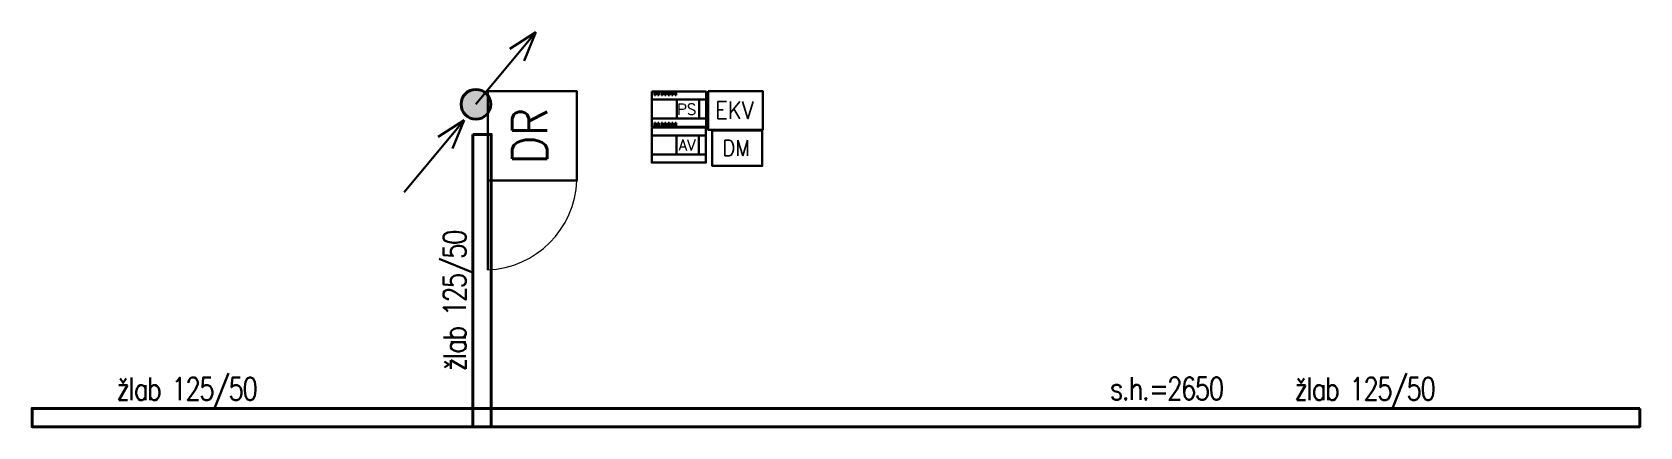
# Model space of a CAD drawing. Header units: millimetres. Extents: x 1273 to 109343, y -8823 to 66866.
# Drawn here: x 1273 to 12213, y 64185 to 66866 of the extents above.
import ezdxf
from ezdxf.enums import TextEntityAlignment as Align

# ---------------------------------------------------------------- set-up
doc = ezdxf.new("R2010")
doc.units = ezdxf.units.MM
for name, color, linetype, lineweight in [('_TRASY', 6, 'Continuous', 40), ('SLP-_TRASY', 6, 'Continuous', 40), ('SLP-_TRASY-prostupy', 6, 'Continuous', 40), ('SLP-ACS', 6, 'Continuous', 30), ('SLP-DT', 6, 'Continuous', 30), ('SLP-SK', 6, 'Continuous', 30)]:
    doc.layers.add(name, color=color, linetype=linetype, lineweight=lineweight)
doc.styles.add('ROMANS', font='romans.shx', dxfattribs={"width": 0.8})
doc.styles.add('RS09', font='romans.shx', dxfattribs={"width": 0.9})
doc.styles.add('TABULKY', font='simplex.shx', dxfattribs={"width": 0.8})

# ---------------------------------------------------------------- blocks, each defined once
blk = doc.blocks.new('SLP_PROSTUP')
at = {"layer": 'SLP-_TRASY-prostupy'}
h = blk.add_hatch(color=256, dxfattribs=at)
edge = h.paths.add_edge_path()
edge.add_arc((0, 0), 122, 0, 360)
at = {"layer": 'SLP-_TRASY-prostupy', "lineweight": 30}
for p, q in [((0, 0), (491, 592)), ((491, 592), (279, 455)), ((491, 592), (396, 358))]:
    blk.add_line(p, q, dxfattribs=at)
at = {"layer": 'SLP-_TRASY-prostupy'}
blk.add_circle((0, 0), 122, dxfattribs=at)
blk = doc.blocks.new('A$C11A25E67')
at = {"layer": 'SLP-DT'}
for p, q in [((18, 231), (18, 258)), ((26, 231), (26, 258)), ((43, 231), (43, 258)), ((51, 231), (51, 258)), ((69, 231), (69, 258)), ((77, 231), (77, 258)), ((95, 231), (95, 258)), ((102, 231), (102, 258)), ((120, 231), (120, 258)), ((128, 231), (128, 258)), ((146, 231), (146, 258)), ((154, 231), (154, 258)), ((171, 231), (171, 258)), ((179, 231), (179, 258)), ((0, 200), (398, 200)), ((18, 231), (26, 231)), ((43, 231), (51, 231)), ((69, 231), (77, 231)), ((95, 231), (102, 231)), ((120, 231), (128, 231)), ((146, 231), (154, 231)), ((171, 231), (179, 231)), ((183, 59), (183, 200)), ((347, 59), (347, 200)), ((0, 59), (398, 59)), ((18, 0), (18, 28)), ((18, 28), (26, 28)), ((26, 0), (26, 28)), ((43, 0), (43, 28)), ((43, 28), (51, 28)), ((51, 0), (51, 28)), ((69, 0), (69, 28)), ((69, 28), (77, 28)), ((77, 0), (77, 28)), ((95, 0), (95, 28)), ((95, 28), (102, 28)), ((102, 0), (102, 28)), ((120, 0), (120, 28)), ((120, 28), (128, 28)), ((128, 0), (128, 28)), ((146, 0), (146, 28)), ((146, 28), (154, 28)), ((154, 0), (154, 28)), ((171, 0), (171, 28)), ((171, 28), (179, 28)), ((179, 0), (179, 28))]:
    blk.add_line(p, q, dxfattribs=at)
blk.add_lwpolyline([(0, 258), (398, 258), (398, 0), (0, 0)], close=True, dxfattribs=at)
at = {"layer": 'SLP-DT', "lineweight": 20, "style": 'ROMANS'}
blk.add_text('PS', height=80.6, dxfattribs=at).set_placement((184, 168), align=Align.TOP_LEFT)
blk = doc.blocks.new('A$C489C27F5')
at = {"layer": 'SLP-DT'}
for p, q in [((-398, 200), (0, 200)), ((-216, 59), (-216, 200)), ((-51, 59), (-51, 200)), ((-398, 59), (0, 59))]:
    blk.add_line(p, q, dxfattribs=at)
blk.add_lwpolyline([(-398, 258), (0, 258), (0, 0), (-398, 0)], close=True, dxfattribs=at)
at = {"layer": 'SLP-DT', "lineweight": 20, "style": 'ROMANS'}
blk.add_text('AV', height=80.6, dxfattribs=at).set_placement((-201, 170), align=Align.TOP_LEFT)
blk = doc.blocks.new('A$C2B1D30AD')
at = {"layer": 'SLP-ACS'}
blk.add_lwpolyline([(0, 271), (383, 271), (383, 0), (0, 0)], close=True, dxfattribs=at)
at = {"layer": 'SLP-ACS', "style": 'RS09', "width": 0.9}
blk.add_text('DM', height=121, rotation=360, dxfattribs=at).set_placement((184, 77), align=Align.CENTER)
blk = doc.blocks.new('ACS_USTREDNA')
at = {"layer": 'SLP-ACS'}
blk.add_lwpolyline([(-668, 407), (660, 407), (660, -533), (-668, -533)], close=True, dxfattribs=at)
at = {"layer": 'SLP-ACS', "style": 'RS09', "width": 0.9}
blk.add_text('EKV', height=420, dxfattribs=at).set_placement((-29, -265), align=Align.CENTER)
blk = doc.blocks.new('A$C068C2E4D')
at = {"layer": 'SLP-SK'}
blk.add_line((600, 600), (600, 1200), dxfattribs=at)
blk.add_lwpolyline([(600, 600), (600, 0), (0, 0), (0, 600)], close=True, dxfattribs=at)
at = {"layer": 'SLP-SK', "lineweight": 15}
blk.add_arc((625, 575), 625, 92.2834, 177.7166, dxfattribs=at)
at = {"layer": 'SLP-SK', "style": 'RS09', "width": 0.9}
blk.add_text('DR', height=234.2, rotation=270, dxfattribs=at).set_placement((201, 300), align=Align.CENTER)

msp = doc.modelspace()

# ---------------------------------------------------------------- linework, layer by layer
at = {"layer": '_TRASY'}
for points in [[(4272, 66171), (4397, 66171), (4397, 64185), (4272, 64185)], [(12213, 64310), (12213, 64185), (1273, 64185), (1273, 64310)]]:
    msp.add_lwpolyline(points, close=True, dxfattribs=at)
at = {"layer": 'SLP-_TRASY-prostupy', "lineweight": 30}
for p, q in [((3805, 65779), (4212, 66269)), ((4212, 66269), (4036, 66156)), ((4212, 66269), (4133, 66076))]:
    msp.add_line(p, q, dxfattribs=at)

# ---------------------------------------------------------------- block references
at = {"layer": 'SLP-_TRASY-prostupy', "xscale": 0.8280000000000001, "yscale": 0.8280000000000001, "zscale": 0.8280000000000001}
msp.add_blockref('SLP_PROSTUP', (4293, 66376), dxfattribs=at)
at = {"layer": 'SLP-ACS'}
for name, p, xscale, yscale, zscale in [('ACS_USTREDNA', (6060, 66352), 0.2794500000039682, 0.2794500000039682, 0.2794500000039682), ('A$C2B1D30AD', (5901, 65957), 0.8894531250000001, 0.8894531250000001, 0.8894531250000001)]:
    msp.add_blockref(name, p, dxfattribs=dict(at, xscale=xscale, yscale=yscale, zscale=zscale))
at = {"layer": 'SLP-DT', "xscale": 0.9257499999999997, "yscale": 0.9257499999999997, "zscale": 0.9257499999999997}
for name, p in [('A$C11A25E67', (5491, 66224)), ('A$C489C27F5', (5858, 65980))]:
    msp.add_blockref(name, p, dxfattribs=at)
at = {"layer": 'SLP-SK', "lineweight": 30, "xscale": 1.0117125, "yscale": 1.0117125, "zscale": 1.0117125, "rotation": 179.9999999960584}
msp.add_blockref('A$C068C2E4D', (4980, 66465), dxfattribs=at)

# ---------------------------------------------------------------- texts
at = {"layer": 'SLP-_TRASY', "lineweight": 20, "insert": (4276, 65039), "char_height": 153.37, "width": 3591.02, "attachment_point": 8, "rotation": 90, "style": 'TABULKY'}
msp.add_mtext('{\\T0.9;žlab 125/50}', dxfattribs=at)
at = {"layer": 'SLP-_TRASY', "lineweight": 20, "char_height": 153.37, "width": 3621.02, "attachment_point": 8, "style": 'TABULKY'}
for s, insert in [('{\\T0.9;žlab 125/50}', (2323, 64315)), ('{\\T0.9;žlab 125/50}', (10339, 64315)), ('{\\Fsimplex|c238;\\T0.9;s.h.=2650}', (8991, 64368))]:
    msp.add_mtext(s, dxfattribs=dict(at, insert=insert))

doc.saveas('drawing.dxf')
